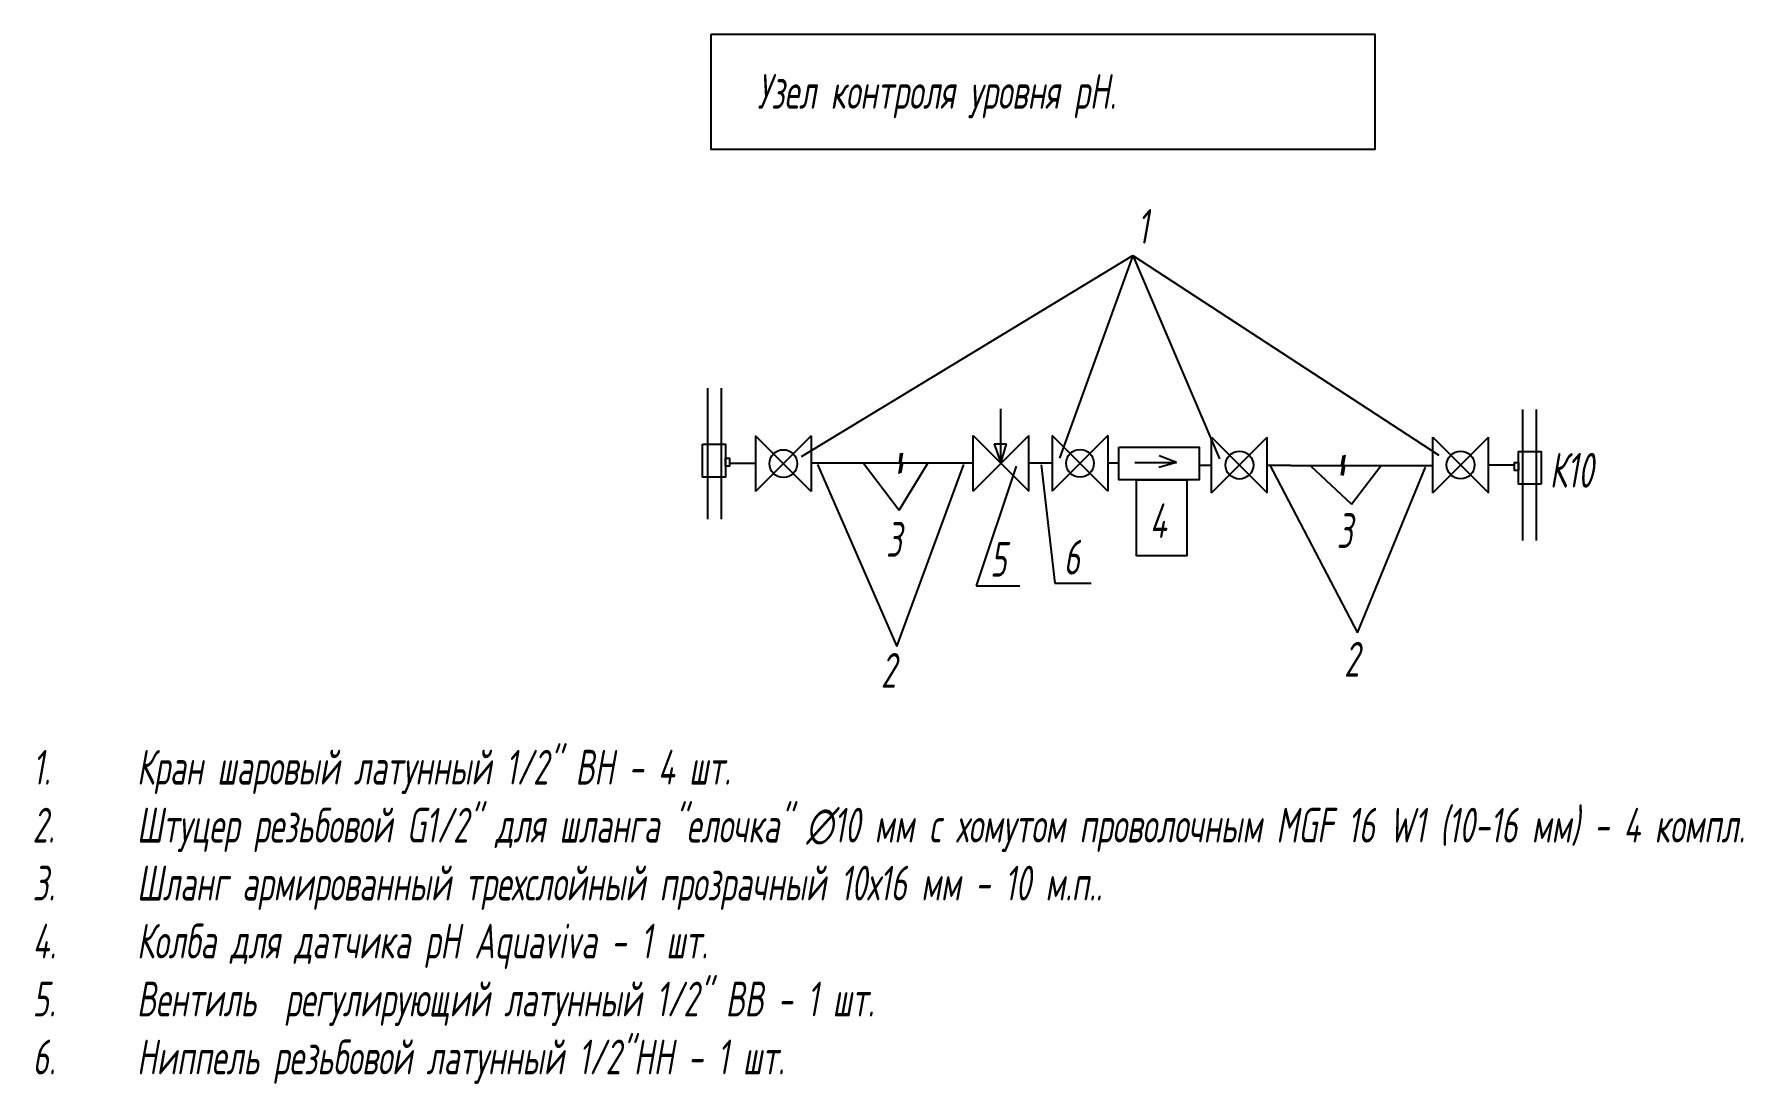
# Model space of a CAD drawing. Header units: millimetres. Extents: x 5363 to 17650, y 7966 to 15514.
import ezdxf

# ---------------------------------------------------------------- set-up
doc = ezdxf.new("R2010")
doc.units = ezdxf.units.MM
doc.layers.add('Надписи', color=7, linetype='Continuous', true_color=0x8c288c)
doc.styles.add('Eskd знаки', font='eskd.shx', dxfattribs={"width": 0.8, "oblique": 10})

# ---------------------------------------------------------------- blocks, each defined once
blk = doc.blocks.new('A$C515A4C3A')
for p, q in [((6960, 4667), (6960, 5059)), ((5196, 4865), (5196, 4465)), ((5596, 4465), (5196, 4865)), ((5596, 4865), (5196, 4465)), ((5596, 4865), (5596, 4465)), ((6760, 4467), (6760, 4867)), ((6760, 4867), (7160, 4467)), ((6760, 4467), (7160, 4867)), ((6910, 4807), (6960, 4667)), ((6910, 4807), (7000, 4807)), ((6960, 4667), (7000, 4807)), ((7160, 4467), (7160, 4867)), ((7328, 4867), (7328, 4467)), ((7728, 4467), (7328, 4867)), ((7728, 4867), (7328, 4467)), ((7728, 4867), (7728, 4467)), ((8474, 4454), (8474, 4854)), ((8474, 4854), (8874, 4454)), ((8474, 4454), (8874, 4854)), ((8874, 4454), (8874, 4854)), ((10063, 4455), (10063, 4855)), ((10063, 4855), (10463, 4455)), ((10063, 4455), (10463, 4855)), ((10463, 4455), (10463, 4855))]:
    blk.add_line(p, q)
for centre in [(5396, 4665), (7528, 4667), (8674, 4654), (10263, 4655)]:
    blk.add_circle(centre, 100)
at = {"layer": 'Надписи', "color": 7}
for p, q in [((5527, 4715), (7908, 6161)), ((7908, 6161), (7380, 4704)), ((7908, 6161), (8531, 4699)), ((7908, 6161), (10106, 4726)), ((4850, 5208), (4850, 4266)), ((4948, 5208), (4948, 4266)), ((7923, 4674), (8222, 4674)), ((8222, 4674), (8095, 4638)), ((8222, 4674), (8098, 4720)), ((5641, 4658), (6211, 3350)), ((5971, 4667), (6229, 4329)), ((6211, 3350), (6692, 4658)), ((6229, 4329), (6434, 4667)), ((7069, 4646), (6782, 3786)), ((7329, 4668), (7160, 4668)), ((7248, 4657), (7348, 3805)), ((8890, 4658), (9522, 3448)), ((9184, 4649), (9478, 4373)), ((9478, 4373), (9691, 4649)), ((9522, 3448), (10012, 4640)), ((6782, 3786), (7095, 3786)), ((7348, 3805), (7609, 3805))]:
    blk.add_line(p, q, dxfattribs=at)
at = {"layer": 'Надписи', "color": 52, "true_color": 0xc8c92d}
for p, q in [((10711, 4112), (10711, 5054)), ((10809, 4112), (10809, 5054))]:
    blk.add_line(p, q, dxfattribs=at)
at = {"layer": 'Надписи', "color": 1}
for p, q in [((5016, 4667), (5189, 4667)), ((6234, 4668), (5598, 4668)), ((6616, 4668), (6245, 4668)), ((6760, 4668), (6616, 4668)), ((7807, 4668), (7732, 4668)), ((8395, 4653), (8470, 4653)), ((8874, 4653), (9042, 4653)), ((9043, 4652), (9413, 4652)), ((9424, 4652), (10061, 4652)), ((10643, 4653), (10470, 4653))]:
    blk.add_line(p, q, dxfattribs=at)
at = {"layer": 'Надписи', "color": 7}
for points in [[(4816, 4804), (4980, 4804), (4980, 4568), (4816, 4568)], [(4980, 4704), (5008, 4704), (5008, 4646), (4980, 4646)], [(7808, 4784), (8385, 4784), (8385, 4549), (7808, 4549)], [(7934, 4548), (8296, 4548), (8296, 4001), (7934, 4001)]]:
    blk.add_lwpolyline(points, close=True, dxfattribs=at)
at = {"layer": 'Надписи', "color": 1}
for points in [[(6239, 4740), (6230, 4680), (6237, 4659), (6225, 4592)], [(6251, 4740), (6241, 4679), (6249, 4658), (6237, 4595)], [(9408, 4581), (9417, 4641), (9410, 4662), (9422, 4725)], [(9420, 4580), (9429, 4640), (9422, 4661), (9434, 4728)]]:
    blk.add_lwpolyline(points, dxfattribs=at)
at = {"layer": 'Надписи', "color": 52, "true_color": 0xc8c92d}
for points in [[(10679, 4616), (10651, 4616), (10651, 4674), (10679, 4674)], [(10843, 4516), (10679, 4516), (10679, 4752), (10843, 4752)]]:
    blk.add_lwpolyline(points, close=True, dxfattribs=at)
at = {"layer": 'Надписи', "color": 7, "ltscale": 15, "char_height": 250, "attachment_point": 1, "style": 'Eskd знаки'}
for s, insert, width in [('1', (7940, 6496), 850), ('4', (8029, 4379), 850), ('3', (9373, 4308), 850), ('3', (6133, 4245), 850), ('5', (6882, 4102), 850), ('6', (7410, 4117), 850), ('2', (9426, 3383), 850), ('2', (6097, 3303), 850), ('\\pi-750,l1000,t1000;1.^IКран шаровый латунный 1/2" ВН - 4 шт.\\P2.^IШтуцер резьбовой G1/2" для шланга "елочка" ∅10 мм c хомутом проволочным MGF 16 W1 (10-16 мм) - 4 компл.\\P3.^IШланг армированный трехслойный прозрачный 10х16 мм - 10 м.п..\\P4.^IКолба для датчика рН Aquaviva - 1 шт.\\P5.^IВентиль  регулирующий латунный 1/2" ВВ - 1 шт.\\P6.^IНиппель резьбовой латунный 1/2"НН - 1 шт.', (-250, 2607), 19719.45)]:
    blk.add_mtext(s, dxfattribs=dict(at, insert=insert, width=width))
at = {"layer": 'Надписи', "ltscale": 15, "insert": (10903, 4742), "char_height": 250, "width": 850, "attachment_point": 1, "style": 'Eskd знаки'}
blk.add_mtext('К10', dxfattribs=at)

msp = doc.modelspace()

# ---------------------------------------------------------------- linework, layer by layer
at = {"color": 1}
msp.add_lwpolyline([(10227, 15514), (14998, 15514), (14998, 14684), (10227, 14684)], close=True, dxfattribs=at)

# ---------------------------------------------------------------- block references
msp.add_blockref('A$C515A4C3A', (5351, 7761))

# ---------------------------------------------------------------- texts
at = {"insert": (10560, 15227), "char_height": 250, "attachment_point": 1, "style": 'Eskd знаки'}
msp.add_mtext_dynamic_manual_height_columns('Узел контроля уровня рН.', width=5647.53, gutter_width=12.5, heights=[0], dxfattribs=at)

doc.saveas('drawing.dxf')
